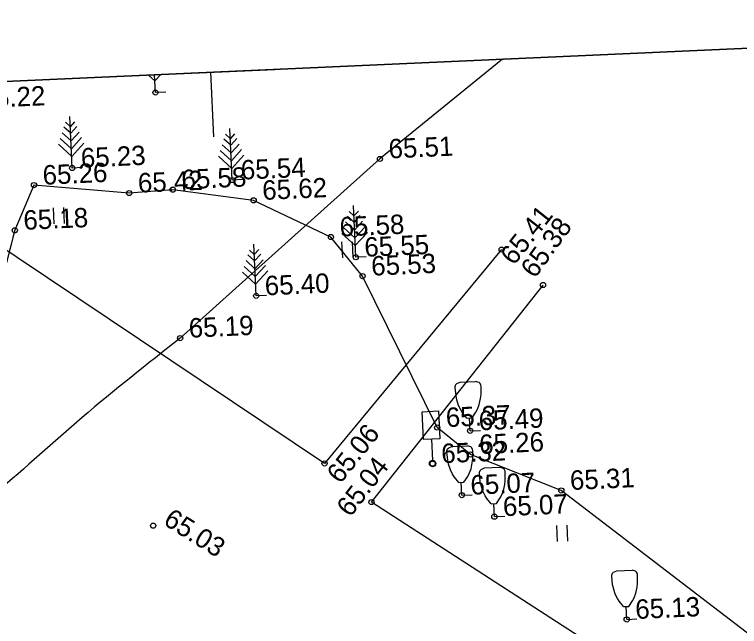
# Model space of a CAD drawing. Extents: x 640925 to 641186, y 6454941 to 6455202.
# Drawn here: x 641117.64 to 641145.71, y 6455177.84 to 6455201.52 of the extents above; entities that cross this region are included whole.
import ezdxf

# ---------------------------------------------------------------- set-up
doc = ezdxf.new("R2010")
doc.units = 0
for name, color, linetype in [('Level 10', 7, 'Continuous'), ('Level 20', 7, 'Continuous'), ('Level 30', 7, 'Continuous'), ('Level 31', 7, 'Continuous'), ('Level 41', 7, 'Continuous'), ('Level 46', 7, 'Continuous'), ('Level 54', 7, 'Continuous'), ('Level 56', 7, 'Continuous'), ('Level 59', 7, 'Continuous'), ('Level 61', 7, 'Continuous'), ('Level 63', 7, 'Continuous')]:
    doc.layers.add(name, color=color, linetype=linetype)

msp = doc.modelspace()

# ---------------------------------------------------------------- linework, layer by layer
at = {"layer": 'Level 10'}
for p, q in [((641123.078, 6455198.956), (641122.833, 6455199.18)), ((641123.098, 6455198.506), (641123.067, 6455199.191)), ((641123.078, 6455198.956), (641123.302, 6455199.201)), ((641123.498, 6455198.524), (641123.098, 6455198.506)), ((641123.098, 6455198.506), (641123.098, 6455198.506)), ((641119.877, 6455195.583), (641119.787, 6455197.58)), ((641119.805, 6455197.181), (641119.616, 6455197.354)), ((641119.805, 6455197.181), (641119.978, 6455197.37)), ((641119.83, 6455196.631), (641119.486, 6455196.946)), ((641119.817, 6455196.931), (641119.557, 6455197.168)), ((641119.817, 6455196.931), (641120.054, 6455197.191)), ((641119.83, 6455196.631), (641120.145, 6455196.976)), ((641126.071, 6455195.118), (641125.982, 6455197.116)), ((641119.843, 6455196.332), (641119.415, 6455196.724)), ((641119.843, 6455196.332), (641120.235, 6455196.76)), ((641126.011, 6455196.467), (641125.751, 6455196.704)), ((641126, 6455196.717), (641125.811, 6455196.889)), ((641126, 6455196.717), (641126.172, 6455196.905)), ((641126.011, 6455196.467), (641126.248, 6455196.726)), ((641119.857, 6455196.032), (641119.343, 6455196.501)), ((641119.857, 6455196.032), (641120.326, 6455196.545)), ((641126.024, 6455196.167), (641125.68, 6455196.482)), ((641126.024, 6455196.167), (641126.339, 6455196.511)), ((641126.038, 6455195.867), (641125.609, 6455196.259)), ((641126.038, 6455195.867), (641126.43, 6455196.296)), ((641126.051, 6455195.568), (641126.521, 6455196.081)), ((641126.051, 6455195.568), (641125.538, 6455196.037)), ((641120.276, 6455195.6), (641119.877, 6455195.583)), ((641119.877, 6455195.583), (641119.877, 6455195.583)), ((641126.471, 6455195.136), (641126.071, 6455195.118)), ((641126.071, 6455195.118), (641126.071, 6455195.118)), ((641130.853, 6455192.132), (641130.764, 6455194.129)), ((641130.782, 6455193.73), (641130.593, 6455193.903)), ((641130.782, 6455193.73), (641130.954, 6455193.919)), ((641130.793, 6455193.48), (641130.533, 6455193.717)), ((641130.793, 6455193.48), (641131.03, 6455193.74)), ((641130.806, 6455193.18), (641130.462, 6455193.495)), ((641130.806, 6455193.18), (641131.121, 6455193.524)), ((641130.82, 6455192.881), (641131.212, 6455193.309)), ((641130.833, 6455192.581), (641130.32, 6455193.05)), ((641130.82, 6455192.881), (641130.391, 6455193.273)), ((641130.833, 6455192.581), (641131.302, 6455193.094)), ((641126.998, 6455190.638), (641126.908, 6455192.635)), ((641126.937, 6455191.986), (641126.678, 6455192.223)), ((641126.926, 6455192.236), (641126.737, 6455192.409)), ((641126.926, 6455192.236), (641127.099, 6455192.425)), ((641126.937, 6455191.986), (641127.174, 6455192.246)), ((641126.951, 6455191.687), (641126.607, 6455192.001)), ((641126.951, 6455191.687), (641127.265, 6455192.031)), ((641131.253, 6455192.149), (641130.853, 6455192.132)), ((641130.853, 6455192.132), (641130.853, 6455192.132)), ((641126.964, 6455191.387), (641126.535, 6455191.779)), ((641126.964, 6455191.387), (641127.356, 6455191.816)), ((641126.977, 6455191.087), (641127.447, 6455191.601)), ((641126.977, 6455191.087), (641126.464, 6455191.557)), ((641127.397, 6455190.656), (641126.998, 6455190.638)), ((641126.998, 6455190.638), (641126.998, 6455190.638)), ((641134.896, 6455187.299), (641135.495, 6455187.326)), ((641135.158, 6455185.91), (641135.358, 6455185.918)), ((641135.281, 6455185.415), (641135.258, 6455185.914)), ((641135.281, 6455185.415), (641135.68, 6455185.432)), ((641135.281, 6455185.415), (641135.281, 6455185.415)), ((641134.576, 6455184.809), (641135.176, 6455184.836)), ((641135.835, 6455183.978), (641136.434, 6455184.005)), ((641134.839, 6455183.42), (641135.038, 6455183.429)), ((641134.961, 6455182.925), (641134.938, 6455183.424)), ((641134.961, 6455182.925), (641135.36, 6455182.943)), ((641134.961, 6455182.925), (641134.961, 6455182.925)), ((641136.097, 6455182.589), (641136.297, 6455182.597)), ((641136.219, 6455182.094), (641136.197, 6455182.593)), ((641136.219, 6455182.094), (641136.619, 6455182.111)), ((641136.219, 6455182.094), (641136.219, 6455182.094)), ((641140.958, 6455180.001), (641141.557, 6455180.028)), ((641141.221, 6455178.611), (641141.42, 6455178.62)), ((641141.343, 6455178.116), (641141.32, 6455178.616)), ((641141.343, 6455178.116), (641141.742, 6455178.134)), ((641141.343, 6455178.116), (641141.343, 6455178.116))]:
    msp.add_line(p, q, dxfattribs=at)
for points in [[(641135.158, 6455185.91), (641134.991, 6455186.115), (641134.921, 6455186.224), (641134.836, 6455186.396), (641134.765, 6455186.618), (641134.735, 6455186.773), (641134.705, 6455187.09), (641134.705, 6455187.132), (641134.732, 6455187.205), (641134.77, 6455187.243), (641134.896, 6455187.299)], [(641135.358, 6455185.918), (641135.507, 6455186.138), (641135.566, 6455186.253), (641135.636, 6455186.431), (641135.687, 6455186.659), (641135.703, 6455186.816), (641135.704, 6455187.135), (641135.7, 6455187.176), (641135.667, 6455187.247), (641135.626, 6455187.282), (641135.495, 6455187.326)], [(641134.839, 6455183.42), (641134.671, 6455183.626), (641134.601, 6455183.734), (641134.517, 6455183.906), (641134.445, 6455184.128), (641134.415, 6455184.283), (641134.385, 6455184.601), (641134.386, 6455184.642), (641134.412, 6455184.715), (641134.451, 6455184.754), (641134.576, 6455184.809)], [(641135.038, 6455183.429), (641135.187, 6455183.649), (641135.247, 6455183.763), (641135.316, 6455183.942), (641135.367, 6455184.17), (641135.383, 6455184.326), (641135.384, 6455184.645), (641135.38, 6455184.687), (641135.348, 6455184.757), (641135.306, 6455184.792), (641135.176, 6455184.836)], [(641136.097, 6455182.589), (641135.929, 6455182.794), (641135.86, 6455182.903), (641135.775, 6455183.075), (641135.704, 6455183.297), (641135.673, 6455183.452), (641135.644, 6455183.769), (641135.644, 6455183.811), (641135.67, 6455183.884), (641135.709, 6455183.922), (641135.835, 6455183.978)], [(641136.297, 6455182.597), (641136.445, 6455182.817), (641136.505, 6455182.932), (641136.574, 6455183.11), (641136.625, 6455183.338), (641136.642, 6455183.495), (641136.643, 6455183.814), (641136.639, 6455183.855), (641136.606, 6455183.926), (641136.564, 6455183.961), (641136.434, 6455184.005)], [(641141.221, 6455178.611), (641141.053, 6455178.817), (641140.983, 6455178.926), (641140.898, 6455179.097), (641140.827, 6455179.32), (641140.797, 6455179.474), (641140.767, 6455179.792), (641140.767, 6455179.834), (641140.794, 6455179.906), (641140.832, 6455179.945), (641140.958, 6455180.001)], [(641141.42, 6455178.62), (641141.569, 6455178.84), (641141.628, 6455178.954), (641141.698, 6455179.133), (641141.749, 6455179.361), (641141.765, 6455179.518), (641141.766, 6455179.837), (641141.762, 6455179.878), (641141.729, 6455179.948), (641141.688, 6455179.983), (641141.557, 6455180.028)]]:
    msp.add_lwpolyline(points, dxfattribs=at)
at = {"layer": 'Level 20'}
for p, q in [((641131.79, 6455195.935), (641131.79, 6455195.935)), ((641118.396, 6455194.921), (641118.396, 6455194.921)), ((641123.775, 6455194.745), (641123.775, 6455194.745)), ((641122.085, 6455194.614), (641122.085, 6455194.614)), ((641126.9, 6455194.332), (641126.9, 6455194.332)), ((641117.653, 6455193.173), (641117.653, 6455193.173)), ((641129.893, 6455192.914), (641129.893, 6455192.914)), ((641131.119, 6455191.402), (641131.119, 6455191.402)), ((641124.054, 6455189.001), (641124.054, 6455189.001)), ((641134.007, 6455185.542), (641134.007, 6455185.542)), ((641135.299, 6455184.497), (641135.299, 6455184.497)), ((641138.812, 6455183.108), (641138.812, 6455183.108))]:
    msp.add_line(p, q, dxfattribs=at)
for points in [[(641136.529, 6455199.793), (641131.79, 6455195.935), (641124.054, 6455189.001)], [(641167.374, 6455162.522), (641156.418, 6455169.636), (641149.006, 6455175.296), (641138.812, 6455183.108), (641135.299, 6455184.497), (641134.007, 6455185.542), (641131.119, 6455191.402), (641129.893, 6455192.914), (641126.9, 6455194.332), (641123.775, 6455194.745), (641122.085, 6455194.614), (641118.396, 6455194.921), (641117.653, 6455193.173)]]:
    msp.add_lwpolyline(points, dxfattribs=at)
for points in [[(641117.653, 6455193.173), (641116.353, 6455188.794), (641114.777, 6455185.213), (641113.425, 6455181.726), (641111.624, 6455177.396), (641110.3, 6455173.974), (641108.545, 6455168.776), (641107.012, 6455164.79)], [(641124.054, 6455189.001), (641120.267, 6455185.932), (641116.937, 6455183.025), (641116.053, 6455182.135), (641115.746, 6455181.567), (641114.874, 6455178.799), (641114.191, 6455176.735), (641113.546, 6455174.636), (641112.984, 6455173.169), (641112.246, 6455170.66), (641111.714, 6455168.578), (641111.032, 6455166.477), (641110.483, 6455164.715), (641109.952, 6455163.36), (641108.028, 6455159.189)]]:
    msp.add_spline(points, degree=3, dxfattribs=at)
at = {"layer": 'Level 30'}
for p, q in [((641136.501, 6455192.427), (641136.501, 6455192.427)), ((641138.104, 6455191.057), (641138.104, 6455191.057)), ((641129.644, 6455184.151), (641129.644, 6455184.151)), ((641131.461, 6455182.657), (641131.461, 6455182.657))]:
    msp.add_line(p, q, dxfattribs=at)
for points in [[(641136.501, 6455192.427), (641129.644, 6455184.151), (641108.177, 6455198.524)], [(641177.333, 6455153.344), (641167.14, 6455159.976), (641148.815, 6455171.436), (641131.461, 6455182.657), (641138.104, 6455191.057)]]:
    msp.add_lwpolyline(points, dxfattribs=at)
at = {"layer": 'Level 31'}
msp.add_line((641123.011, 6455181.746), (641123.011, 6455181.746), dxfattribs=at)
msp.add_circle((641123.011, 6455181.746), 0.1, dxfattribs=at)
at = {"layer": 'Level 41'}
for p, q in [((641119.136, 6455194.044), (641119.163, 6455193.425)), ((641119.541, 6455194.051), (641119.569, 6455193.443)), ((641130.307, 6455192.722), (641130.335, 6455192.102)), ((641130.713, 6455192.729), (641130.74, 6455192.12)), ((641138.621, 6455181.751), (641138.648, 6455181.132)), ((641139.026, 6455181.758), (641139.053, 6455181.15))]:
    msp.add_line(p, q, dxfattribs=at)
at = {"layer": 'Level 46'}
for p, q in [((641133.789, 6455185.094), (641133.826, 6455184.271)), ((641133.831, 6455184.145), (641133.831, 6455184.145))]:
    msp.add_line(p, q, dxfattribs=at)
msp.add_lwpolyline([(641133.424, 6455186.155), (641134.057, 6455186.184), (641134.105, 6455185.108), (641133.472, 6455185.08)], close=True, dxfattribs=at)
msp.add_circle((641133.831, 6455184.145), 0.126, dxfattribs=at)
at = {"layer": 'Level 54'}
for centre in [(641123.098, 6455198.506), (641131.79, 6455195.935), (641119.877, 6455195.583), (641118.396, 6455194.921), (641126.071, 6455195.118), (641122.085, 6455194.614), (641123.775, 6455194.745), (641126.9, 6455194.332), (641117.653, 6455193.173), (641129.893, 6455192.914), (641136.501, 6455192.427), (641130.853, 6455192.132), (641131.119, 6455191.402), (641138.104, 6455191.057), (641126.998, 6455190.638), (641124.054, 6455189.001), (641134.007, 6455185.542), (641135.281, 6455185.415), (641135.299, 6455184.497), (641129.644, 6455184.151), (641133.831, 6455184.145), (641138.812, 6455183.108), (641134.961, 6455182.925), (641131.461, 6455182.657), (641136.219, 6455182.094), (641123.011, 6455181.746), (641141.343, 6455178.116)]:
    msp.add_circle(centre, 0.1, dxfattribs=at)
at = {"layer": 'Level 56'}
for points in [[(641175.175, 6455201.524), (640925.45, 6455190.341)], [(640925.45, 6455190.341), (641175.175, 6455201.524)], [(641175.175, 6455201.524), (640925.45, 6455190.341)]]:
    msp.add_lwpolyline(points, dxfattribs=at)
at = {"layer": 'Level 61'}
for p, q in [((641122.733, 6455199.176), (641127.727, 6455199.399)), ((641122.733, 6455199.176), (641127.727, 6455199.399)), ((641125.23, 6455199.287), (641125.342, 6455196.79)), ((641125.23, 6455199.287), (641125.342, 6455196.79))]:
    msp.add_line(p, q, dxfattribs=at)

# ---------------------------------------------------------------- texts
at = {"layer": 'Level 59'}
for s, rotation, p in [('65.23', 2.5641, (641120.227, 6455195.598)), ('65.41', 51.7723, (641136.977, 6455191.783)), ('65.38', 54.1645, (641137.791, 6455191.281)), ('65.49', 2.5641, (641135.63, 6455185.43)), ('65.06', 51.4496, (641130.256, 6455183.33)), ('65.04', 52.4113, (641130.644, 6455182.042)), ('65.03', 327.9429, (641123.361, 6455181.818))]:
    msp.add_text(s, height=0.7499, rotation=rotation, dxfattribs=at).set_placement(p)
at = {"layer": 'Level 63'}
for s, p in [('65.22', (641116.346, 6455197.901)), ('65.51', (641132.14, 6455195.951)), ('65.26', (641118.746, 6455194.936)), ('65.54', (641126.421, 6455195.134)), ('65.58', (641124.125, 6455194.761)), ('65.42', (641122.435, 6455194.63)), ('65.62', (641127.25, 6455194.347)), ('65.18', (641118.002, 6455193.189)), ('65.58', (641130.243, 6455192.93)), ('65.55', (641131.203, 6455192.147)), ('65.53', (641131.469, 6455191.417)), ('65.40', (641127.347, 6455190.653)), ('65.19', (641124.404, 6455189.016)), ('65.37', (641134.357, 6455185.557)), ('65.26', (641135.648, 6455184.512)), ('65.32', (641134.181, 6455184.16)), ('65.07', (641135.31, 6455182.941)), ('65.31', (641139.162, 6455183.124)), ('65.07', (641136.569, 6455182.109)), ('65.13', (641141.692, 6455178.132))]:
    msp.add_text(s, height=0.7499, rotation=2.5641, dxfattribs=at).set_placement(p)

doc.saveas('drawing.dxf')
